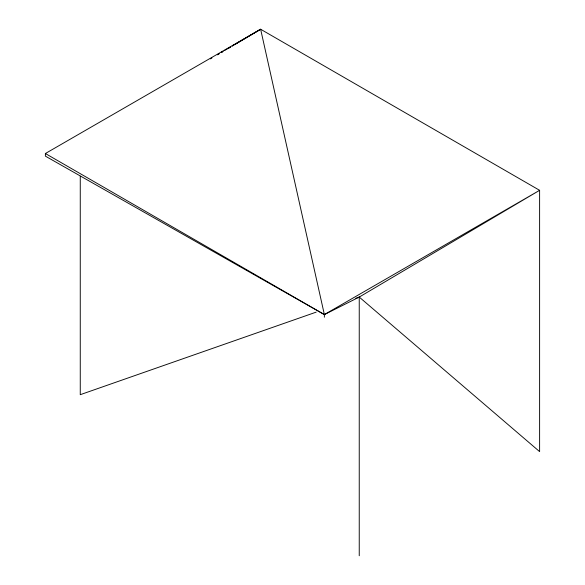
<?xml version="1.0" encoding="UTF-8"?>
<svg xmlns="http://www.w3.org/2000/svg" width="585" height="585" viewBox="0 0 585 585"><rect width="100%" height="100%" fill="white"/><g stroke="black" fill="none" stroke-linecap="round" stroke-linejoin="round"><path stroke-width="0.88" d="M217.503 54.778L219.068 53.849M221.422 52.46L222.995 51.531M228.479 48.277L230.051 47.356M232.399 45.959L233.971 45.03M235.536 44.102L260.632 29.25L539.611 190.315L539.611 451.613L359.241 297.07L355.797 298.277M45.389 153.519L324.368 314.584L359.241 297.07L539.611 190.315L324.368 314.584L45.389 156.136L45.389 153.519L260.632 29.25L324.368 314.584L324.368 317.202M210.359 58.888L211.931 57.959M217.43 54.719L219.002 53.791M221.357 52.401L222.929 51.48M224.501 50.551L230.782 46.851M232.355 45.922L233.927 44.994M235.499 44.072L260.632 29.25M316.185 312.134L80.262 394.685L80.262 176.224M359.241 297.07L359.241 555.75"/></g></svg>
